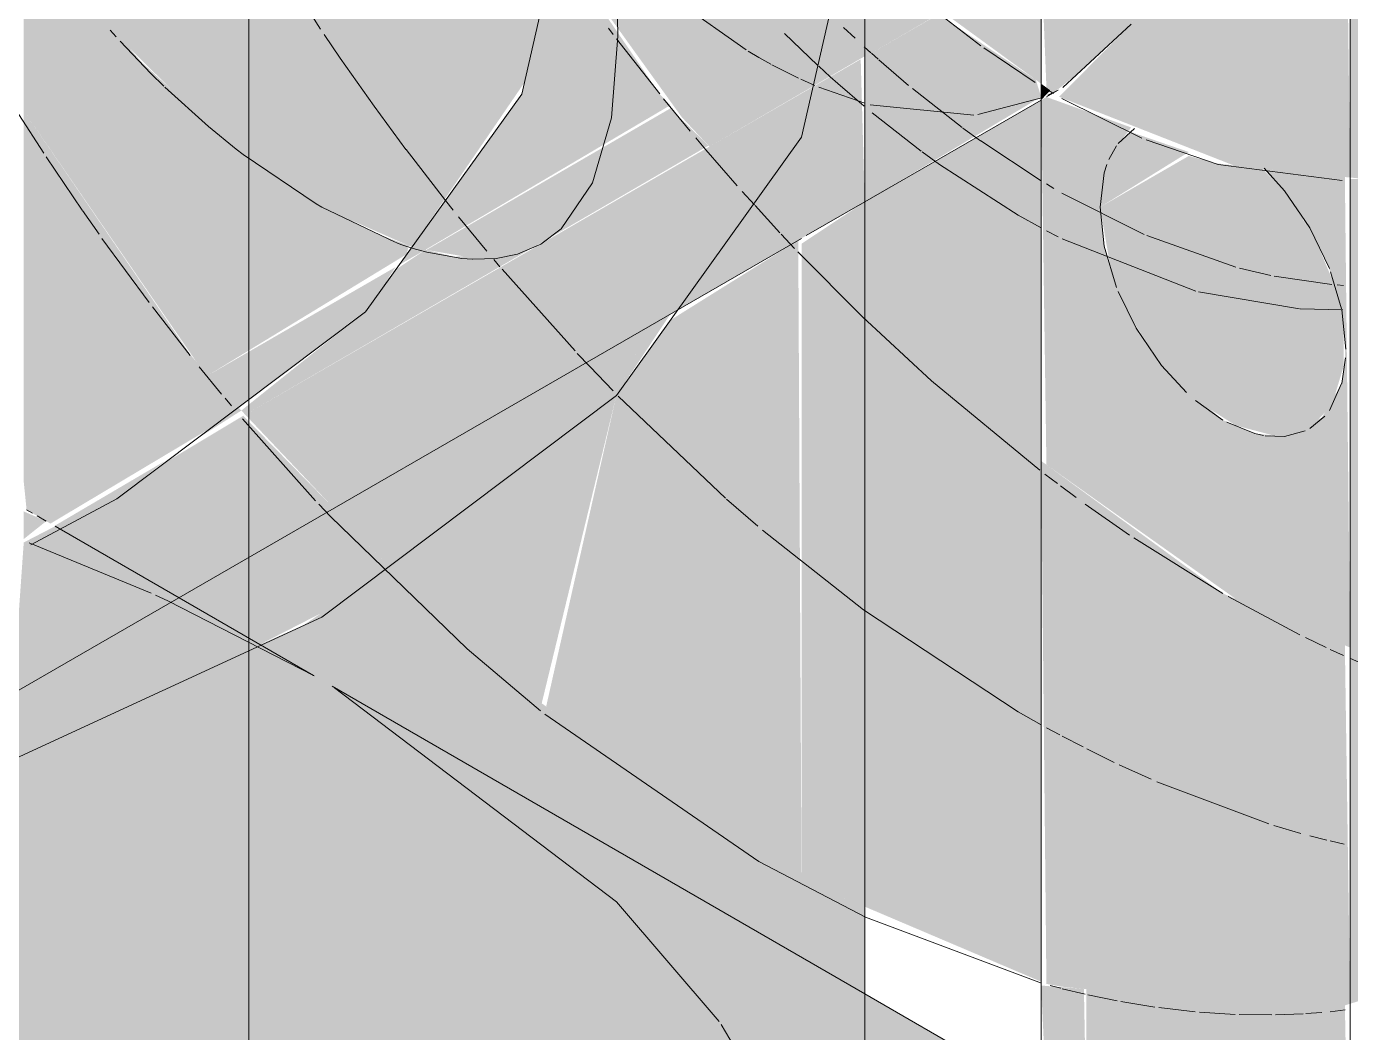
# Model space of a CAD drawing. Header units: millimetres. Extents: x -3207 to 1412, y 342 to 5433.
# Drawn here: x -1235.4 to -1166.9, y 1945.6 to 1997.7 of the extents above; entities that cross this region are included whole.
import ezdxf

# ---------------------------------------------------------------- set-up
doc = ezdxf.new("R2010")
doc.units = ezdxf.units.MM
for name, color, linetype, lineweight in [('A-_ANNOTSPNO_A', 7, 'Continuous', 9), ('M-_EQPT----_E', 7, 'Continuous', 9), ('M-_WATR----_E', 5, 'Continuous', 9)]:
    doc.layers.add(name, color=color, linetype=linetype, lineweight=lineweight)

# ---------------------------------------------------------------- blocks, each defined once
blk = doc.blocks.new('ВертикальныйМногоступенчатыйЦентробежныйНасос_CDM15-CDM20_CNP - CDM15-4FSWPC-698583-В10 Аксонометрия')
at = {"layer": 'M-_EQPT----_E', "lineweight": 20}
h = blk.add_hatch(color=254, dxfattribs=at)
h.paths.add_polyline_path([(-1166.873, 1933.143), (-1167.145, 1947.051), (-1168.332, 1946.685), (-1180.53, 1947.893), (-1180.53, 1941.028), (-1166.882, 1933.149)])
h.paths.add_polyline_path([(-1166.873, 2113.064), (-1167.145, 2176.83), (-1180.53, 2169.103), (-1180.53, 2117.339), (-1175.829, 2116.873), (-1167.071, 2113.148)])
h = blk.add_hatch(color=254, dxfattribs=at)
h.paths.add_polyline_path([(-1180.53, 1941.028), (-1180.658, 1947.906), (-1182.873, 1948.078), (-1182.6, 1942.224), (-1180.625, 1941.083)])
h.paths.add_polyline_path([(-1180.53, 2117.339), (-1180.53, 2169.103), (-1182.873, 2167.75), (-1182.6, 2117.544), (-1181.482, 2117.433)])
h = blk.add_hatch(color=253, dxfattribs=at)
h.paths.add_polyline_path([(-1235.558, 1974.169), (-1226.017, 1979.678), (-1226.916, 1980.728), (-1235.558, 1993.374), (-1235.558, 1974.889)])
h.paths.add_polyline_path([(-1215.436, 1986.346), (-1209.635, 1994.834), (-1207.982, 2002.083), (-1214.782, 2012.078), (-1223.128, 2029.457), (-1235.558, 2022.281), (-1235.367, 2003.224), (-1230.734, 1997.269), (-1226.66, 1993.235), (-1224.193, 1991.116), (-1220.128, 1988.385), (-1215.631, 1986.394)])
h.paths.add_polyline_path([(-1216.122, 1985.39), (-1214.753, 1986.181), (-1215.436, 1986.346), (-1215.881, 1985.725)])
for color, points in [(8, [(-1226.017, 1979.678), (-1215.715, 1985.957), (-1215.631, 1986.394), (-1217.171, 1986.974), (-1220.741, 1988.797), (-1225.431, 1992.179), (-1229.483, 1995.925), (-1233.397, 2000.525), (-1235.558, 2003.114), (-1235.558, 1993.374), (-1226.457, 1980.143)]), (253, [(-1214.753, 1986.181), (-1202.075, 1993.664), (-1202.627, 1994.246), (-1207.982, 2002.083), (-1209.77, 1994.244), (-1215.436, 1986.346)]), (8, [(-1224.441, 1978.015), (-1217.779, 1983.081), (-1216.292, 1985.292), (-1226.017, 1979.678), (-1224.691, 1978.279)]), (9, [(-1216.641, 1969.78), (-1204.871, 1978.635), (-1203.225, 1982.183), (-1219.493, 1972.791), (-1217.171, 1970.34)]), (9, [(-1227.518, 1968.157), (-1219.493, 1972.791), (-1224.193, 1977.582), (-1228.255, 1975.145), (-1230.734, 1973.28), (-1233.935, 1971.862), (-1227.954, 1968.409)]), (9, [(-1168.332, 1946.685), (-1166.873, 1947.135), (-1167.145, 1965.696), (-1173.458, 1968.381), (-1182.873, 1975.247), (-1182.6, 1948.163), (-1181.801, 1948.019), (-1169.216, 1946.772)]), (8, [(-1235.558, 1971.2), (-1234.393, 1972.126), (-1235.558, 1972.629), (-1235.558, 1971.291)]), (254, [(-1223.328, 1965.738), (-1219.212, 1967.845), (-1216.641, 1969.78), (-1219.493, 1972.791), (-1227.518, 1968.157), (-1223.714, 1965.961)]), (254, [(-1192.01, 1947.656), (-1192.01, 1952.165), (-1197.5, 1954.5), (-1212.599, 1965.513), (-1216.641, 1969.78), (-1221.054, 1966.746), (-1223.328, 1965.738), (-1192.741, 1948.078)]), (254, [(-1219.724, 1845.731), (-1131.739, 1896.529), (-1128.561, 1898.921), (-1126.563, 1901.705), (-1125.881, 1904.694), (-1126.563, 1907.683), (-1128.561, 1910.468), (-1131.739, 1912.859), (-1166.873, 1933.143), (-1167.145, 1923.503), (-1167.944, 1922.389), (-1169.216, 1921.432), (-1170.873, 1920.698), (-1172.802, 1920.237), (-1174.873, 1920.079), (-1176.943, 1920.237), (-1178.873, 1920.698), (-1180.53, 1921.432), (-1181.801, 1922.389), (-1182.6, 1923.503), (-1182.873, 1924.698), (-1182.873, 1942.381), (-1192.01, 1947.656), (-1192.01, 1924.698), (-1195.718, 1909.744), (-1205.478, 1896.529), (-1221.054, 1885.096), (-1221.435, 1884.677), (-1216.186, 1873.239), (-1215.577, 1870.571), (-1215.577, 1852.608), (-1216.259, 1849.62), (-1218.257, 1846.835)])]:
    blk.add_hatch(color=color, dxfattribs=at).paths.add_polyline_path(points)
h = blk.add_hatch(color=253, dxfattribs=at)
h.paths.add_polyline_path([(-1224.199, 1977.758), (-1224.089, 1977.643), (-1200.097, 1991.575), (-1202.075, 1993.5), (-1214.708, 1986.17), (-1212.36, 1985.767), (-1209.998, 1985.957), (-1224.193, 1977.762)])
h.paths.add_polyline_path([(-1226.704, 1976.312), (-1224.29, 1977.854), (-1224.441, 1978.015), (-1226.668, 1976.339)])
h = blk.add_hatch(color=253, dxfattribs=at)
h.paths.add_polyline_path([(-1233.935, 1971.862), (-1230.734, 1973.28), (-1228.255, 1975.237), (-1233.966, 1971.88)])
h.paths.add_polyline_path([(-1219.493, 1972.791), (-1195.451, 1986.671), (-1200.048, 1991.523), (-1224.089, 1977.643), (-1219.956, 1973.28)])
h = blk.add_hatch(color=9, dxfattribs=at)
h.paths.add_polyline_path([(-1192.01, 1952.165), (-1192.01, 1983.038), (-1195.281, 1986.491), (-1195.281, 1953.556), (-1193.373, 1952.745)])
h.paths.add_polyline_path([(-1204.871, 1978.635), (-1202.075, 1982.847), (-1203.225, 1982.183), (-1204.519, 1979.393)])
h.paths.add_polyline_path([(-1212.599, 1965.513), (-1211.428, 1973.702), (-1216.641, 1969.78), (-1215.032, 1968.081)])
h = blk.add_hatch(color=9, dxfattribs=at)
h.paths.add_polyline_path([(-1204.871, 1978.635), (-1211.428, 1973.702), (-1212.599, 1965.513), (-1208.735, 1962.694), (-1206.339, 1972.579)])
h.paths.add_polyline_path([(-1195.281, 1953.556), (-1195.451, 1986.671), (-1202.075, 1982.532), (-1204.871, 1978.635), (-1208.505, 1962.527), (-1197.5, 1954.5)])
h = blk.add_hatch(color=253, dxfattribs=at)
h.paths.add_polyline_path([(-1234.174, 1972), (-1225.77, 1977.015), (-1224.441, 1978.015), (-1226.017, 1979.678), (-1235.558, 1974.169), (-1235.411, 1972.714), (-1234.246, 1972.041)])
h.paths.add_polyline_path([(-1224.199, 1977.758), (-1209.998, 1985.957), (-1213.277, 1985.823), (-1214.753, 1986.181), (-1216.292, 1985.153), (-1218.544, 1982.452), (-1224.29, 1977.854), (-1224.217, 1977.778)])
h = blk.add_hatch(color=254, dxfattribs=at)
h.paths.add_polyline_path([(-1166.873, 1947.135), (-1156.25, 1950.414), (-1146.979, 1959.013), (-1146.192, 1960.754), (-1158.36, 1961.959), (-1166.873, 1965.58), (-1166.873, 1950.414)])
h.paths.add_polyline_path([(-1182.873, 1948.279), (-1182.873, 1975.247), (-1188.879, 1979.733), (-1192.01, 1983.038), (-1192.01, 1952.165), (-1185, 1949.184)])
h = blk.add_hatch(color=253, dxfattribs=at)
h.paths.add_polyline_path([(-1219.244, 1921.538), (-1217.171, 1922.002), (-1216.03, 1922.659), (-1215.032, 1923.448), (-1212.941, 1926.062), (-1212.842, 1926.207), (-1211.755, 1928.783), (-1211.303, 1931.302), (-1211.289, 1931.434), (-1211.777, 1933.595), (-1212.441, 1934.496), (-1213.94, 1935.491), (-1215.897, 1936.337), (-1215.23, 1934.868), (-1215.119, 1932.915), (-1215.327, 1931.302), (-1216.592, 1928.222), (-1217.527, 1926.673), (-1219.764, 1924.6), (-1221.686, 1923.768), (-1222.832, 1923.609), (-1222.811, 1923.323), (-1219.29, 1921.553)])
h.paths.add_polyline_path([(-1236.383, 1963.039), (-1227.518, 1968.157), (-1233.935, 1971.862), (-1235.558, 1971.021), (-1235.838, 1967.04), (-1236.258, 1963.961)])
h = blk.add_hatch(color=9, dxfattribs=at)
h.paths.add_polyline_path([(-1221.529, 1884.886), (-1219.212, 1886.195), (-1204.871, 1896.985), (-1195.281, 1910.353), (-1192.01, 1924.698), (-1192.01, 1947.656), (-1227.518, 1968.157), (-1236.383, 1963.039), (-1237.313, 1958.348), (-1240.819, 1949.916), (-1246.898, 1941.369), (-1221.807, 1885.506)])
h.paths.add_polyline_path([(-1219.244, 1921.538), (-1221.185, 1922.371), (-1222.832, 1923.609), (-1220.454, 1924.202), (-1218.608, 1925.548), (-1217.171, 1927.262), (-1215.906, 1929.679), (-1215.187, 1932.392), (-1215.172, 1934.496), (-1215.327, 1935.491), (-1216.186, 1936.765), (-1211.999, 1934.086), (-1211.469, 1932.915), (-1211.303, 1931.302), (-1211.755, 1928.783), (-1211.999, 1927.962), (-1213.487, 1925.263), (-1215.032, 1923.448), (-1216.25, 1922.498), (-1217.527, 1921.851), (-1217.965, 1921.665), (-1219.212, 1921.541)])
at = {"layer": 'M-_EQPT----_E', "color": 9, "lineweight": 20}
for p, q in [((-1166.873, 1924.698), (-1166.873, 2176.988)), ((-1182.873, 2167.75), (-1182.873, 1924.698)), ((-1192.01, 1924.698), (-1192.01, 2006.348)), ((-1192.01, 1988.658), (-1182.873, 1993.933)), ((-1191.966, 1951.616), (-1182.858, 1948.203)), ((-1182.873, 1942.381), (-1192.01, 1947.656))]:
    blk.add_line(p, q, dxfattribs=at)
at = {"layer": 'M-_EQPT----_E', "color": 8, "lineweight": 20}
for p, q in [((-1220.198, 1997.604), (-1225.242, 2005.675)), ((-1231.077, 1997.546), (-1230.78, 1997.214)), ((-1219.177, 1996.106), (-1220.006, 1997.32)), ((-1196.155, 1997.371), (-1194.446, 1995.733)), ((-1192.509, 1997.13), (-1193.103, 1997.69)), ((-1217.419, 1993.617), (-1219.174, 1996.102)), ((-1228.977, 1995.313), (-1228.309, 1994.657)), ((-1194.389, 1995.681), (-1193.795, 1995.139)), ((-1228.255, 1994.606), (-1225.99, 1992.564)), ((-1235.81, 1993.185), (-1234.522, 1991.186)), ((-1215.767, 1991.379), (-1217.416, 1993.613)), ((-1224.556, 1991.396), (-1224.193, 1991.116)), ((-1224.193, 1991.116), (-1220.422, 1988.558)), ((-1213.723, 1988.735), (-1215.761, 1991.37)), ((-1234.391, 1990.987), (-1232.527, 1988.226)), ((-1220.128, 1988.385), (-1216.325, 1986.566)), ((-1213.318, 1988.227), (-1213.723, 1988.735)), ((-1232.515, 1988.208), (-1231.659, 1986.986)), ((-1211.576, 1986.103), (-1213.037, 1987.879)), ((-1231.506, 1986.771), (-1229.065, 1983.441)), ((-1216.292, 1986.554), (-1215.971, 1986.439)), ((-1210.9, 1985.303), (-1211.217, 1985.677)), ((-1228.899, 1983.221), (-1226.936, 1980.7)), ((-1226.472, 1980.122), (-1225.313, 1978.708)), ((-1225.134, 1978.494), (-1224.803, 1978.099)), ((-1235.096, 1972.532), (-1235.411, 1972.714)), ((-1234.393, 1972.126), (-1234.87, 1972.402))]:
    blk.add_line(p, q, dxfattribs=at)
at = {"layer": 'M-_EQPT----_E', "color": 253, "lineweight": 20}
for p, q in [((-1198.152, 1996.529), (-1201.59, 1998.943)), ((-1204.792, 1997.239), (-1204.807, 1998.189)), ((-1178.21, 1997.865), (-1181.75, 1994.582)), ((-1230.566, 1996.977), (-1228.977, 1995.313)), ((-1191.689, 1996.378), (-1192.036, 1996.693)), ((-1197.5, 1996.142), (-1198.052, 1996.469)), ((-1196.869, 1995.788), (-1197.5, 1996.142)), ((-1191.319, 1996.047), (-1191.666, 1996.357)), ((-1189.742, 1994.69), (-1191.277, 1996.009)), ((-1195.431, 1995.061), (-1196.813, 1995.758)), ((-1194.592, 1994.686), (-1195.324, 1995.011)), ((-1192.001, 1993.763), (-1194.384, 1994.599)), ((-1186.966, 1992.512), (-1189.539, 1994.523)), ((-1182.781, 1994.062), (-1186.148, 1993.179)), ((-1182.6, 1994.091), (-1182.021, 1994.425)), ((-1181.992, 1994.446), (-1182.524, 1994.178)), ((-1186.363, 1993.158), (-1191.735, 1993.69)), ((-1191.629, 1993.272), (-1189.087, 1991.287)), ((-1225.99, 1992.564), (-1224.556, 1991.396)), ((-1186.009, 1991.818), (-1186.921, 1992.478)), ((-1182.876, 1989.754), (-1186, 1991.812)), ((-1189.032, 1991.246), (-1188.13, 1990.594)), ((-1188.13, 1990.594), (-1184.065, 1987.977)), ((-1182.213, 1989.358), (-1182.602, 1989.588)), ((-1177.533, 1986.972), (-1181.801, 1989.119)), ((-1220.422, 1988.558), (-1220.128, 1988.385)), ((-1195.033, 1986.912), (-1192.01, 1988.658)), ((-1184.065, 1987.977), (-1182.868, 1987.31)), ((-1182.593, 1987.163), (-1181.986, 1986.848)), ((-1236.383, 1963.039), (-1195.281, 1986.77)), ((-1215.971, 1986.439), (-1215.394, 1986.251)), ((-1181.787, 1986.747), (-1174.868, 1984.044)), ((-1172.796, 1985.282), (-1177.4, 1986.915)), ((-1215.394, 1986.251), (-1214.693, 1986.054)), ((-1214.693, 1986.054), (-1212.874, 1985.725)), ((-1212.874, 1985.725), (-1212.32, 1985.688)), ((-1212.305, 1985.688), (-1211.093, 1985.735)), ((-1207.009, 1980.941), (-1210.79, 1985.174)), ((-1170.977, 1984.844), (-1172.61, 1985.232)), ((-1167.826, 1984.379), (-1170.812, 1984.81)), ((-1167.215, 1984.334), (-1167.542, 1984.356)), ((-1174.731, 1984.007), (-1169.492, 1983.119)), ((-1169.455, 1983.117), (-1167.257, 1983.073)), ((-1206.245, 1980.13), (-1206.892, 1980.815)), ((-1205.042, 1978.881), (-1206.245, 1980.13)), ((-1199.214, 1973.314), (-1204.768, 1978.602)), ((-1224.225, 1977.417), (-1220.444, 1973.184)), ((-1197.545, 1971.864), (-1199.164, 1973.27)), ((-1220.271, 1972.999), (-1219.68, 1972.373)), ((-1219.68, 1972.373), (-1212.599, 1965.513)), ((-1227.518, 1968.157), (-1233.935, 1971.862)), ((-1192.077, 1967.529), (-1197.308, 1971.663)), ((-1235.273, 1971.01), (-1228.963, 1968.391)), ((-1228.736, 1968.289), (-1228.093, 1967.994)), ((-1228.093, 1967.994), (-1220.518, 1964.113)), ((-1220.545, 1964.131), (-1227.518, 1968.157)), ((-1184.065, 1962.257), (-1192.077, 1967.529)), ((-1212.599, 1965.513), (-1208.807, 1962.311)), ((-1192.01, 1947.656), (-1219.585, 1963.577)), ((-1219.469, 1963.503), (-1204.871, 1952.411)), ((-1208.579, 1962.128), (-1197.5, 1954.5)), ((-1182.87, 1961.582), (-1184.065, 1962.257)), ((-1181.911, 1961.061), (-1182.596, 1961.431)), ((-1180.701, 1960.431), (-1181.791, 1960.997)), ((-1179.086, 1959.634), (-1180.508, 1960.333)), ((-1177.174, 1958.758), (-1178.833, 1959.514)), ((-1171.086, 1956.454), (-1176.883, 1958.63)), ((-1169.421, 1955.959), (-1170.823, 1956.372)), ((-1168.077, 1955.606), (-1168.967, 1955.835)), ((-1167.183, 1955.394), (-1167.907, 1955.564)), ((-1197.5, 1954.5), (-1191.966, 1951.616)), ((-1204.871, 1952.411), (-1199.546, 1946.209)), ((-1182.402, 1948.078), (-1181.86, 1947.937)), ((-1181.779, 1947.916), (-1180.596, 1947.632)), ((-1180.463, 1947.602), (-1178.93, 1947.287)), ((-1178.753, 1947.254), (-1176.983, 1946.965)), ((-1176.777, 1946.936), (-1174.899, 1946.72)), ((-1174.681, 1946.701), (-1172.831, 1946.583)), ((-1172.62, 1946.576), (-1170.926, 1946.556)), ((-1170.738, 1946.559), (-1169.312, 1946.612)), ((-1169.159, 1946.622), (-1168.332, 1946.685)), ((-1167.913, 1946.725), (-1167.131, 1946.815)), ((-1199.444, 1946.068), (-1195.281, 1939.043))]:
    blk.add_line(p, q, dxfattribs=at)
at = {"layer": 'M-_EQPT----_E', "color": 9, "lineweight": 20}
for points in [[(-1236.65, 1959.523, 0), (-1220.128, 1967.156, 0), (-1204.871, 1978.635, 0), (-1195.281, 1992.003, 0), (-1192.01, 2006.348, 0), (-1195.281, 2020.693, 0), (-1204.871, 2034.061, 0), (-1206.668, 2035.784, 0)], [(-1207.01, 2006.348, 0), (-1209.77, 1994.244, 0), (-1217.862, 1982.965, 0), (-1230.734, 1973.28, 0), (-1235.192, 1970.897, 0)]]:
    blk.add_polyline3d(points, dxfattribs=at)
at = {"layer": 'M-_EQPT----_E', "color": 253, "lineweight": 20}
for points in [[(-1208.789, 1986.477, 0), (-1207.731, 1987.268, 0), (-1206.101, 1989.64, 0), (-1205.119, 1993.008, 0), (-1204.792, 1997.239, 0)], [(-1193.795, 1995.139, 0), (-1193.399, 1994.784, 0), (-1192.044, 1993.617, 0)], [(-1211.093, 1985.735, 0), (-1209.998, 1985.957, 0), (-1208.789, 1986.477, 0)]]:
    blk.add_polyline3d(points, dxfattribs=at)
blk = doc.blocks.new('COMER_ST10_BR00_U-PVC бурт под фланец с гладкой поверхностью red - DN20 - DN225-V13-В10 Аксонометрия')
at = {"layer": 'M-_WATR----_E', "lineweight": 20}
h = blk.add_hatch(color=57, dxfattribs=at)
h.paths.add_polyline_path([(-1166.034, 1989.837), (-1159.444, 1991.872), (-1154.241, 1996.885), (-1151.208, 2003.588), (-1150.124, 2012.472), (-1151.582, 2023.864), (-1154.784, 2034.13), (-1159.85, 2044.428), (-1166.873, 2054.363), (-1166.634, 2032.21), (-1164.71, 2024.79), (-1164.266, 2020.637), (-1164.868, 2015.701), (-1166.873, 2011.577), (-1166.873, 1989.92), (-1166.179, 1989.852)])
h.paths.add_polyline_path([(-1207.01, 2038.763), (-1200.311, 2042.732), (-1200.411, 2043.512), (-1202.802, 2044.292), (-1207.01, 2044.435), (-1207.01, 2039.824)])
h.paths.add_polyline_path([(-1200.311, 2049.106), (-1194.444, 2052.493), (-1190.179, 2053.564), (-1186.519, 2053.201), (-1182.873, 2051.65), (-1182.873, 2067.98), (-1190.179, 2071.088), (-1197.854, 2071.848), (-1200.311, 2071.09), (-1200.311, 2049.856)])
h.paths.add_polyline_path([(-1200.64, 2048.916), (-1200.311, 2048.776), (-1200.311, 2049.106), (-1200.628, 2048.923)])
h.paths.add_polyline_path([(-1207.01, 2050.404), (-1207.01, 2067.434), (-1209.77, 2064.529), (-1212.679, 2058.098), (-1213.519, 2048.986), (-1212.429, 2049.395), (-1208.637, 2050.565), (-1207.047, 2050.408)])
h.paths.add_polyline_path([(-1207.01, 2045.238), (-1200.64, 2048.916), (-1203.625, 2050.069), (-1207.01, 2050.404), (-1207.01, 2045.315)])
h = blk.add_hatch(color=251, dxfattribs=at)
h.paths.add_polyline_path([(-1166.873, 1989.92), (-1167.145, 2011.324), (-1169.774, 2009.002), (-1175.64, 2005.615), (-1176.134, 2002.453), (-1178.21, 1997.865), (-1181.944, 1994.1), (-1172.802, 1990.508), (-1166.941, 1989.927)])
h.paths.add_polyline_path([(-1166.873, 2032.706), (-1167.145, 2054.65), (-1174.873, 2062.428), (-1182.873, 2067.98), (-1182.6, 2051.534), (-1181.123, 2050.656), (-1176.943, 2047.469), (-1172.802, 2042.974), (-1169.216, 2037.585), (-1166.986, 2032.943)])
h = blk.add_hatch(color=251, dxfattribs=at)
h.paths.add_polyline_path([(-1185, 2000.211), (-1182.873, 2002.423), (-1182.873, 2011.108), (-1186.519, 2013.767), (-1191.675, 2019.574), (-1194.558, 2023.864), (-1197.746, 2031.134), (-1199.019, 2035.418), (-1199.472, 2042.274), (-1199.621, 2043.176), (-1200.311, 2043.376), (-1200.311, 2042.631), (-1207.01, 2038.666), (-1207.01, 2035.67), (-1204.871, 2034.061), (-1195.222, 2020.436), (-1192.01, 2006.175), (-1192.01, 2002.04), (-1189.351, 1999.503), (-1188.661, 1999.081), (-1187.293, 1999.503)])
h.paths.add_polyline_path([(-1182.873, 1994.778), (-1182.873, 2001.439), (-1187.97, 1998.496), (-1183.149, 1994.98)])
h.paths.add_polyline_path([(-1198.168, 2047.865), (-1197.253, 2049.888), (-1194.444, 2052.493), (-1200.311, 2048.776), (-1199.019, 2048.227)])
h = blk.add_hatch(color=252, dxfattribs=at)
h.paths.add_polyline_path([(-1175.64, 2005.615), (-1169.774, 2009.09), (-1173.701, 2008.121), (-1175.341, 2008.062), (-1175.609, 2005.865)])
h.paths.add_polyline_path([(-1182.226, 1994.307), (-1180.889, 1995.38), (-1178.207, 1997.872), (-1175.959, 2003.002), (-1175.64, 2005.615), (-1182.873, 2001.439), (-1182.6, 1994.579), (-1182.402, 1994.434)])
h.paths.add_polyline_path([(-1182.873, 2002.184), (-1181.944, 2003.362), (-1180.316, 2007.611), (-1180.069, 2009.633), (-1182.873, 2010.723), (-1182.873, 2002.423)])
at = {"layer": 'M-_WATR----_E', "color": 75, "lineweight": 20}
for p, q in [((-1188.023, 1998.289), (-1185.99, 1996.739)), ((-1185.839, 1996.63), (-1183.18, 1994.843)), ((-1181.801, 1994.018), (-1177.656, 1991.964))]:
    blk.add_line(p, q, dxfattribs=at)
at = {"layer": 'M-_WATR----_E', "color": 251, "lineweight": 20}
blk.add_line((-1182.602, 1994.489), (-1182.227, 1994.265), dxfattribs=at)
at = {"layer": 'M-_WATR----_E', "color": 75, "lineweight": 20}
blk.add_polyline3d([(-1177.437, 1991.873, 0), (-1173.708, 1990.598, 0), (-1167.279, 1989.77, 0)], dxfattribs=at)
blk = doc.blocks.new('COMER_BR00_U-PVC свободный фланец red - DN15 - DN200-V14-В10 Аксонометрия')
at = {"layer": 'M-_WATR----_E', "lineweight": 20}
h = blk.add_hatch(color=57, dxfattribs=at)
h.paths.add_polyline_path([(-1144.29, 1960.565), (-1138.21, 1962.442), (-1133.385, 1967.122), (-1127.617, 1980.465), (-1125.729, 1995.938), (-1126.447, 2002.061), (-1127.617, 2002.177), (-1129.264, 2002.878), (-1130.911, 2004.079), (-1133.173, 2006.763), (-1133.764, 2007.628), (-1134.956, 2010.34), (-1135.411, 2011.873), (-1135.553, 2014.52), (-1135.411, 2015.677), (-1134.776, 2017.082), (-1133.525, 2018.094), (-1132.446, 2018.427), (-1130.911, 2018.275), (-1128.447, 2016.979), (-1133.544, 2034.13), (-1142.845, 2053.477), (-1154.897, 2071.114), (-1166.873, 2083.756), (-1166.586, 2064.452), (-1159.005, 2056.179), (-1153.047, 2047.438), (-1147.634, 2035.671), (-1144.704, 2024.974), (-1143.817, 2015.677), (-1145.07, 2006.763), (-1146.821, 2002.323), (-1147.11, 1999.954), (-1151.208, 1991.531), (-1157.278, 1986.194), (-1158.565, 1985.451), (-1152.834, 1990.766), (-1149.231, 1999.115), (-1153.958, 1995.039), (-1160.319, 1991.602), (-1166.179, 1989.852), (-1166.873, 1989.837), (-1166.873, 1965.58), (-1158.36, 1961.959), (-1146.192, 1960.754)])
h.paths.add_polyline_path([(-1182.873, 1975.247), (-1182.873, 1993.933), (-1192.01, 1988.658), (-1192.01, 1983.038), (-1188.557, 1979.393), (-1185, 1976.799)])
h.paths.add_polyline_path([(-1200.311, 2075.914), (-1200.311, 2072.2), (-1197.415, 2073.693), (-1193.399, 2075.229), (-1199.975, 2075.881)])
h.paths.add_polyline_path([(-1200.311, 2077.212), (-1199.975, 2077.316), (-1191.169, 2076.408), (-1188.358, 2075.212), (-1183.375, 2074.575), (-1182.873, 2074.361), (-1182.873, 2096.109), (-1184.065, 2096.979), (-1199.732, 2103.457), (-1200.311, 2103.401), (-1200.311, 2077.316)])
h.paths.add_polyline_path([(-1207.01, 2074.574), (-1202.075, 2076.089), (-1200.311, 2076.151), (-1200.311, 2077.212), (-1207.01, 2075.144), (-1207.01, 2074.726)])
h.paths.add_polyline_path([(-1219.85, 2045.331), (-1213.756, 2049.141), (-1213.664, 2050.033), (-1213.249, 2053.433), (-1214.471, 2053.056), (-1216.006, 2053.208), (-1217.862, 2054.061), (-1220.128, 2055.984), (-1220.835, 2056.73), (-1222.153, 2058.659), (-1223.164, 2060.765), (-1223.827, 2063.164), (-1223.953, 2065.452), (-1223.485, 2067.404), (-1222.633, 2068.606), (-1222.153, 2069.052), (-1220.835, 2069.458), (-1219.3, 2069.306), (-1217.171, 2068.255), (-1215.3, 2066.659), (-1214.471, 2065.784), (-1212.599, 2062.702), (-1211.619, 2060.441), (-1209.501, 2065.124), (-1207.01, 2067.434), (-1207.01, 2074.574), (-1209.501, 2073.823), (-1207.01, 2075.522), (-1207.01, 2104.178), (-1213.312, 2104.77), (-1219.314, 2102.918), (-1223.979, 2098.59), (-1229.807, 2085.709), (-1231.707, 2068.606), (-1229.461, 2049.674), (-1220.012, 2045.453)])
h = blk.add_hatch(color=251, dxfattribs=at)
h.paths.add_polyline_path([(-1166.873, 1965.58), (-1167.145, 1989.948), (-1171.343, 1990.363), (-1169.444, 1988.019), (-1168.255, 1985.844), (-1167.897, 1985.035), (-1167.145, 1981.511), (-1167.145, 1980.621), (-1167.317, 1979.248), (-1168.332, 1977.498), (-1169.568, 1976.728), (-1170.873, 1976.569), (-1171.811, 1976.662), (-1173.458, 1977.362), (-1175.985, 1979.492), (-1177.394, 1981.287), (-1178.21, 1982.637), (-1179.282, 1985.268), (-1179.606, 1986.358), (-1179.822, 1988.385), (-1179.317, 1990.8), (-1178.873, 1991.657), (-1178.21, 1992.513), (-1182.6, 1994.091), (-1182.873, 1993.933), (-1182.6, 1975.048), (-1172.802, 1968.102), (-1166.916, 1965.598)])
h.paths.add_polyline_path([(-1166.873, 2064.755), (-1167.145, 2084.044), (-1167.202, 2084.104), (-1167.145, 2082.683), (-1167.629, 2080.62), (-1168.332, 2079.56), (-1169.216, 2078.899), (-1170.873, 2078.631), (-1172.045, 2078.823), (-1174.071, 2079.871), (-1176.206, 2081.787), (-1176.943, 2082.689), (-1178.157, 2084.589), (-1179.224, 2087.137), (-1179.691, 2089.222), (-1179.822, 2090.447), (-1179.606, 2092.224), (-1179.094, 2093.354), (-1182.873, 2096.109), (-1182.6, 2074.245), (-1174.873, 2070.744), (-1166.911, 2064.796)])
h = blk.add_hatch(color=251, dxfattribs=at)
h.paths.add_polyline_path([(-1192.01, 1983.038), (-1192.01, 1988.658), (-1195.281, 1986.491), (-1192.412, 1983.462)])
h.paths.add_polyline_path([(-1158.565, 1985.451), (-1155.962, 1987.122), (-1150.713, 1991.991), (-1147.076, 2000.236), (-1147.11, 2002.254), (-1148.327, 1999.954), (-1149.231, 1998.729), (-1153.08, 1990.538), (-1157.526, 1986.414)])
h.paths.add_polyline_path([(-1192.01, 1988.658), (-1182.873, 1994.1), (-1183.149, 1994.98), (-1188.188, 1998.37), (-1192.01, 1996.164), (-1192.01, 1989.805)])
h.paths.add_polyline_path([(-1188.789, 1999.093), (-1190.78, 2000.741), (-1192.01, 2002.04), (-1191.861, 1999.398), (-1190.179, 1999.231)])
h.paths.add_polyline_path([(-1192.995, 2075.058), (-1191.49, 2075.522), (-1189.087, 2075.522), (-1191.675, 2076.493), (-1200.311, 2077.122), (-1200.311, 2075.914), (-1193.399, 2075.229)])
h = blk.add_hatch(color=251, dxfattribs=at)
h.paths.add_polyline_path([(-1195.451, 1986.671), (-1192.01, 1988.658), (-1192.217, 1996.044), (-1200.048, 1991.523), (-1196.137, 1987.395)])
h.paths.add_polyline_path([(-1192.01, 1999.412), (-1192.01, 2002.04), (-1198.59, 2009.287), (-1204.871, 2018.743), (-1207.01, 2023.195), (-1207.01, 2010.268), (-1205.149, 2008.031), (-1200.855, 2003.896), (-1197.5, 2001.449), (-1192.925, 1999.503)])
h.paths.add_polyline_path([(-1192.01, 1996.164), (-1187.982, 1998.505), (-1188.789, 1999.093), (-1192.01, 1999.312), (-1192.01, 1996.201)])
h.paths.add_polyline_path([(-1223.128, 2029.457), (-1214.918, 2034.197), (-1214.2, 2037.832), (-1213.329, 2040.424), (-1214.471, 2040.931), (-1225.048, 2034.824), (-1223.952, 2031.172)])
h = blk.add_hatch(color=252, dxfattribs=at)
h.paths.add_polyline_path([(-1207.01, 2010.268), (-1207.298, 2023.796), (-1210, 2030.063), (-1211.784, 2036.007), (-1214.935, 2034.061), (-1215.059, 2030.955), (-1214.536, 2026.303), (-1212.809, 2020.494), (-1209.284, 2013.597), (-1207.076, 2010.366)])
h.paths.add_polyline_path([(-1200.048, 1991.523), (-1192.01, 1996.201), (-1192.01, 1999.412), (-1193.514, 1999.753), (-1198.484, 2002.167), (-1202.075, 2004.786), (-1207.01, 2010.268), (-1207.224, 2005.41), (-1207.982, 2002.083), (-1201.464, 1993.019), (-1200.097, 1991.575)])
for color, points in [(252, [(-1182.873, 1993.933), (-1182.402, 1994.434), (-1182.873, 1994.778), (-1182.873, 1994.1)]), (251, [(-1179.822, 1988.385), (-1175.226, 1991.243), (-1178.21, 1992.271), (-1178.97, 1991.567), (-1179.606, 1990.162)]), (251, [(-1170.276, 1976.51), (-1168.958, 1976.917), (-1167.807, 1978.165), (-1167.199, 1980.184), (-1167.217, 1982.178), (-1167.73, 1984.473), (-1168.655, 1986.677), (-1169.869, 1988.641), (-1171.389, 1990.368), (-1173.861, 1990.663), (-1175.226, 1991.039), (-1179.822, 1988.385), (-1179.282, 1985.268), (-1178.21, 1982.637), (-1176.943, 1980.627), (-1175.891, 1979.393), (-1174.873, 1978.394), (-1172.802, 1977.083), (-1170.873, 1976.569)])]:
    blk.add_hatch(color=color, dxfattribs=at).paths.add_polyline_path(points)
for p, q in [((-1205.28, 1997.661), (-1205.033, 1997.334)), ((-1204.858, 1997.102), (-1202.627, 1994.246)), ((-1202.43, 1994.002), (-1201.054, 1992.328)), ((-1178.889, 1991.678), (-1178.043, 1992.454)), ((-1200.762, 1991.98), (-1200.231, 1991.353)), ((-1200.231, 1991.353), (-1198.613, 1989.494)), ((-1179.366, 1990.851), (-1178.97, 1991.567)), ((-1198.348, 1989.196), (-1197.72, 1988.498)), ((-1197.69, 1988.464), (-1196.403, 1987.064)), ((-1196.329, 1986.985), (-1195.639, 1986.253)), ((-1195.466, 1986.073), (-1192.127, 1982.706)), ((-1167.883, 1985.036), (-1167.323, 1983.121)), ((-1167.311, 1983.064), (-1167.095, 1981.037)), ((-1167.108, 1980.587), (-1167.311, 1979.26)), ((-1167.315, 1979.246), (-1167.944, 1977.859)), ((-1173.458, 1977.362), (-1174.879, 1978.368)), ((-1168.18, 1977.559), (-1168.958, 1976.917)), ((-1182.675, 1974.554), (-1182.031, 1974.069)), ((-1181.871, 1973.949), (-1181.057, 1973.349)), ((-1180.59, 1973.01), (-1178.291, 1971.408)), ((-1178.082, 1971.267), (-1173.458, 1968.381)), ((-1173.184, 1968.223), (-1169.478, 1966.244)), ((-1169.187, 1966.1), (-1168.117, 1965.586)), ((-1167.901, 1965.485), (-1167.224, 1965.174)), ((-1166.861, 1965.011), (-1166.117, 1964.685))]:
    blk.add_line(p, q, dxfattribs=at)
for points in [[(-1179.822, 1988.385, 0), (-1179.606, 1990.162, 0), (-1179.468, 1990.597, 0)], [(-1171.328, 1990.404, 0), (-1170.276, 1989.238, 0), (-1168.958, 1987.309, 0), (-1167.947, 1985.203, 0)], [(-1178.97, 1984.218, 0), (-1179.606, 1986.358, 0), (-1179.822, 1988.385, 0)], [(-1175.347, 1978.784, 0), (-1176.64, 1980.184, 0), (-1177.958, 1982.113, 0), (-1178.889, 1984.014, 0)], [(-1192.127, 1982.706, 0), (-1188.557, 1979.393, 0), (-1182.948, 1974.763, 0)], [(-1171.365, 1976.563, 0), (-1171.811, 1976.662, 0), (-1173.255, 1977.248, 0)], [(-1169.193, 1976.795, 0), (-1170.276, 1976.51, 0), (-1171.271, 1976.548, 0)]]:
    blk.add_polyline3d(points, dxfattribs=at)

msp = doc.modelspace()

# ---------------------------------------------------------------- linework, layer by layer
at = {"layer": 'A-_ANNOTSPNO_A'}
msp.add_line((-1223.908, 3284.672), (-1223.908, 341.695), dxfattribs=at)

# ---------------------------------------------------------------- block references
at = {"layer": 'M-_EQPT----_E', "color": 8, "lineweight": 20}
msp.add_blockref('ВертикальныйМногоступенчатыйЦентробежныйНасос_CDM15-CDM20_CNP - CDM15-4FSWPC-698583-В10 Аксонометрия', (0, 0), dxfattribs=at)
at = {"layer": 'M-_WATR----_E', "lineweight": 20}
msp.add_blockref('COMER_BR00_U-PVC свободный фланец red - DN15 - DN200-V14-В10 Аксонометрия', (0, 0), dxfattribs=at)
at = {"layer": 'M-_WATR----_E', "color": 57, "lineweight": 20}
msp.add_blockref('COMER_ST10_BR00_U-PVC бурт под фланец с гладкой поверхностью red - DN20 - DN225-V13-В10 Аксонометрия', (0, 0), dxfattribs=at)

doc.saveas('drawing.dxf')
